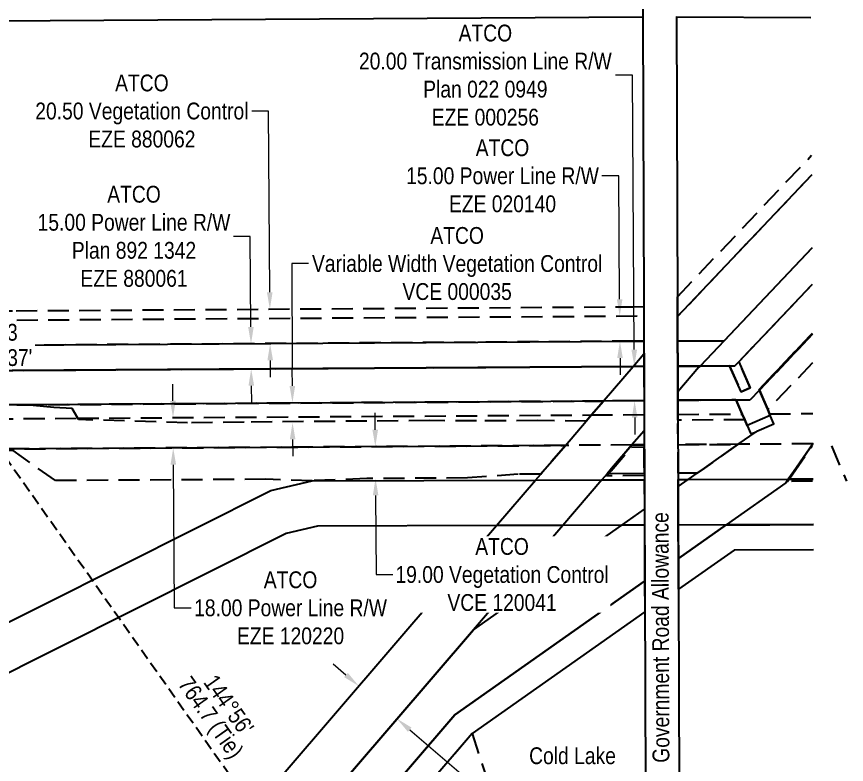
# Model space of a CAD drawing. Extents: x 516054 to 518684, y 6058562 to 6061257.
# Drawn here: x 516584.7 to 517077.9, y 6059851 to 6060295.7 of the extents above; entities that cross this region are included whole.
import ezdxf
from ezdxf.enums import TextEntityAlignment as Align

# ---------------------------------------------------------------- set-up
doc = ezdxf.new("R2010")
doc.units = 0
doc.header["$LTSCALE"] = 5
doc.header["$PDSIZE"] = 0.5
for name, pattern in [('foc-ACCESSROAD', [3.75, 2.5, -1.25]), ('foc-FLOWLINE', [3.75, 2.5, -1.25]), ('foc-TIELINE', [1.875, 1.25, -0.625])]:
    doc.linetypes.add(name, pattern=pattern)
doc.layers.get('Defpoints').update_dxf_attribs({"color": 9})
for name, color, linetype in [('F-EZE', 190, 'foc-FLOWLINE'), ('F-RW', 190, 'Continuous'), ('F-VCE', 190, 'foc-FLOWLINE'), ('F-WS', 190, 'foc-ACCESSROAD'), ('L-BD', 7, 'Continuous'), ('L-BD1', 253, 'Continuous'), ('L-ROAD-T', 7, 'Continuous'), ('L-SEC', 7, 'Continuous'), ('L-TIE', 7, 'foc-TIELINE'), ('VCE', 7, 'Continuous')]:
    doc.layers.add(name, color=color, linetype=linetype)
for name, color, linetype, lineweight in [('F-EZE-T', 190, 'Continuous', 9), ('F-RW-T', 190, 'Continuous', 9), ('F-VCE-T', 190, 'Continuous', 9)]:
    doc.layers.add(name, color=color, linetype=linetype, lineweight=lineweight)
doc.styles.add('80CG', font='ARIALN.TTF', dxfattribs={"height": 10})
doc.styles.add('80L', font='ARIALN.TTF', dxfattribs={"height": 10})
doc.dimstyles.new('Compass 5 000', dxfattribs={"dimscale": 5, "dimtxt": 9, "dimasz": 2, "dimexe": 0.2, "dimexo": 0.0625, "dimgap": 0.5, "dimtad": 0, "dimtih": 1, "dimtoh": 1, "dimzin": 0, "dimdsep": 46, "dimtxsty": '80CG', "dimcen": 0.1, "dimse1": 1, "dimse2": 1, "dimclrd": 256, "dimclrt": 256, "dimaunit": 1, "dimadec": 4, "dimazin": 0, "dimtfac": 0.06, "dimtofl": 0, "dimtmove": 0, "dimatfit": 1, "dimfxl": 0.2, "dimtolj": 1, "dimtzin": 0, "dimlwd": -1, "dimarcsym": 0})

# ---------------------------------------------------------------- blocks, each defined once
blk = doc.blocks.new('*D373')
at = {"layer": 'Defpoints', "color": 0, "transparency": 16777216}
for p in [(516856.83, 6060087.09), (516951.89, 6060087.71), (516856.97, 6060066.61)]:
    blk.add_point(p, dxfattribs=at)
at = {"layer": 'F-EZE-T', "transparency": 16777216}
for p, q in [((516950.75, 6060260.83), (516940.75, 6060260.83)), ((516951.83, 6060097.71), (516950.75, 6060260.83)), ((516952.09, 6060057.23), (516952.16, 6060047.23))]:
    blk.add_line(p, q, dxfattribs=at)
for points in [[(516953.49, 6060097.72), (516950.16, 6060097.7), (516951.89, 6060087.71)], [(516953.76, 6060057.24), (516950.43, 6060057.22), (516952.03, 6060067.23)]]:
    blk.add_solid(points, dxfattribs=at)
at = {"layer": 'F-EZE-T', "transparency": 16777216, "insert": (516863.33, 6060260.83), "char_height": 10, "attachment_point": 5, "style": '80CG'}
blk.add_mtext('\\A1;ATCO\\P20.00 Transmission Line R/W\\PPlan 022 0949\\PEZE 000256', dxfattribs=at)
blk = doc.blocks.new('*D374')
at = {"layer": 'Defpoints', "color": 0, "transparency": 16777216}
for p in [(516928.11, 6060117.53), (516943.21, 6060117.63), (516928.21, 6060102.55)]:
    blk.add_point(p, dxfattribs=at)
at = {"layer": 'F-EZE-T', "transparency": 16777216}
for p, q in [((516942.66, 6060200.98), (516932.66, 6060200.98)), ((516943.14, 6060127.63), (516942.66, 6060200.98)), ((516943.37, 6060092.65), (516943.44, 6060082.65))]:
    blk.add_line(p, q, dxfattribs=at)
for points in [[(516944.81, 6060127.64), (516941.47, 6060127.62), (516943.21, 6060117.63)], [(516945.04, 6060092.66), (516941.71, 6060092.64), (516943.31, 6060102.65)]]:
    blk.add_solid(points, dxfattribs=at)
at = {"layer": 'F-EZE-T', "transparency": 16777216, "insert": (516873.52, 6060200.98), "char_height": 10, "attachment_point": 5, "style": '80CG'}
blk.add_mtext('\\A1;ATCO\\P15.00 Power Line R/W\\PEZE 020140', dxfattribs=at)
blk = doc.blocks.new('*D375')
at = {"layer": 'Defpoints', "color": 0, "transparency": 16777216}
for p in [(516774.19, 6060057.84), (516677.8, 6060039.23), (516774.31, 6060039.85)]:
    blk.add_point(p, dxfattribs=at)
at = {"layer": 'F-EZE-T', "transparency": 16777216}
for p, q in [((516677.62, 6060067.22), (516677.56, 6060077.22)), ((516677.86, 6060029.23), (516678.41, 6059944.09)), ((516678.41, 6059944.09), (516688.41, 6059944.09))]:
    blk.add_line(p, q, dxfattribs=at)
for points in [[(516679.29, 6060067.23), (516675.95, 6060067.21), (516677.69, 6060057.22)], [(516679.53, 6060029.24), (516676.2, 6060029.22), (516677.8, 6060039.23)]]:
    blk.add_solid(points, dxfattribs=at)
at = {"layer": 'F-EZE-T', "transparency": 16777216, "insert": (516747.55, 6059944.09), "char_height": 10, "attachment_point": 5, "style": '80CG'}
blk.add_mtext('\\A1;ATCO\\P18.00 Power Line R/W\\PEZE 120220', dxfattribs=at)
blk = doc.blocks.new('*D377')
at = {"layer": 'Defpoints', "color": 0, "transparency": 16777216}
for p in [(516724.05, 6060101.18), (516781.6, 6060101.56), (516781.7, 6060086.59)]:
    blk.add_point(p, dxfattribs=at)
at = {"layer": 'F-EZE-T', "transparency": 16777216}
for p, q in [((516723.63, 6060164.99), (516713.63, 6060164.99)), ((516723.99, 6060111.18), (516723.63, 6060164.99)), ((516724.22, 6060076.21), (516724.29, 6060066.21))]:
    blk.add_line(p, q, dxfattribs=at)
for points in [[(516725.66, 6060111.19), (516722.32, 6060111.17), (516724.05, 6060101.18)], [(516725.89, 6060076.22), (516722.55, 6060076.2), (516724.15, 6060086.21)]]:
    blk.add_solid(points, dxfattribs=at)
at = {"layer": 'F-EZE-T', "transparency": 16777216, "insert": (516654.49, 6060164.99), "char_height": 10, "attachment_point": 5, "style": '80CG'}
blk.add_mtext('\\A1;ATCO\\P15.00 Power Line R/W\\PPlan 892 1342\\PEZE 880061', dxfattribs=at)
blk = doc.blocks.new('*D378')
at = {"layer": 'Defpoints', "color": 0, "transparency": 16777216}
for p in [(516735.25, 6060121.74), (516759.68, 6060121.9), (516759.82, 6060101.42)]:
    blk.add_point(p, dxfattribs=at)
at = {"layer": 'F-EZE-T', "transparency": 16777216}
for p, q in [((516734.47, 6060239.49), (516724.47, 6060239.49)), ((516735.19, 6060131.74), (516734.47, 6060239.49)), ((516735.45, 6060091.26), (516735.52, 6060081.26))]:
    blk.add_line(p, q, dxfattribs=at)
for points in [[(516736.85, 6060131.75), (516733.52, 6060131.73), (516735.25, 6060121.74)], [(516737.12, 6060091.27), (516733.79, 6060091.25), (516735.39, 6060101.26)]]:
    blk.add_solid(points, dxfattribs=at)
at = {"layer": 'F-EZE-T', "transparency": 16777216, "insert": (516659.18, 6060239.49), "char_height": 10, "attachment_point": 5, "style": '80CG'}
blk.add_mtext('\\A1;ATCO\\P20.50 Vegetation Control\\PEZE 880062', dxfattribs=at)
blk = doc.blocks.new('*D385')
at = {"layer": 'Defpoints', "color": 0, "transparency": 16777216}
for p in [(516810.79, 6059878.2), (516600.67, 6059679.23), (516623.38, 6059659.74)]:
    blk.add_point(p, dxfattribs=at)
at = {"layer": 'F-RW-T', "transparency": 16777216}
for p, q in [((516780.49, 6059904.2), (516772.9, 6059910.71)), ((516818.38, 6059871.69), (516865.67, 6059831.13)), ((516865.67, 6059831.13), (516875.67, 6059831.13))]:
    blk.add_line(p, q, dxfattribs=at)
for points in [[(516781.58, 6059905.47), (516779.41, 6059902.94), (516788.08, 6059897.69)], [(516819.47, 6059872.96), (516817.3, 6059870.43), (516810.79, 6059878.2)]]:
    blk.add_solid(points, dxfattribs=at)
at = {"layer": 'F-RW-T', "transparency": 16777216, "insert": (516915.14, 6059831.13), "char_height": 10, "attachment_point": 5, "style": '80CG'}
blk.add_mtext('\\A1;Cold Lake\\P30.00 P/L R/W\\PPlan 842 2501\\PPLA 860288', dxfattribs=at)
blk = doc.blocks.new('*D369')
at = {"layer": 'Defpoints', "color": 0, "transparency": 16777216}
for p in [(516805.25, 6060066.42), (516748.73, 6060054.27), (516805.32, 6060054.58)]:
    blk.add_point(p, dxfattribs=at)
at = {"layer": 'F-VCE-T', "transparency": 16777216}
for p, q in [((516758.22, 6060148.81), (516748.22, 6060148.81)), ((516748.22, 6060148.81), (516748.56, 6060086.11)), ((516748.61, 6060076.11), (516748.56, 6060086.11)), ((516748.79, 6060044.27), (516748.84, 6060034.27))]:
    blk.add_line(p, q, dxfattribs=at)
for points in [[(516750.28, 6060076.12), (516746.95, 6060076.1), (516748.67, 6060066.11)], [(516750.45, 6060044.28), (516747.12, 6060044.26), (516748.73, 6060054.27)]]:
    blk.add_solid(points, dxfattribs=at)
at = {"layer": 'F-VCE-T', "transparency": 16777216, "insert": (516846.56, 6060148.81), "char_height": 10, "attachment_point": 5, "style": '80CG'}
blk.add_mtext('\\A1;ATCO\\PVariable Width Vegetation Control\\PVCE 000035', dxfattribs=at)
blk = doc.blocks.new('*D410')
at = {"layer": 'Defpoints', "color": 0, "linetype": 'Continuous', "transparency": 16777216}
for p in [(516830.8, 6060040.21), (516798.05, 6060020.99), (516830.92, 6060021.2)]:
    blk.add_point(p, dxfattribs=at)
at = {"layer": 'F-VCE-T', "transparency": 16777216}
for p, q in [((516797.86, 6060050), (516797.8, 6060060)), ((516798.11, 6060010.99), (516798.41, 6059963.9)), ((516798.41, 6059963.9), (516808.41, 6059963.9))]:
    blk.add_line(p, q, dxfattribs=at)
at = {"layer": 'F-VCE-T', "linetype": 'Continuous', "transparency": 16777216}
for points in [[(516799.53, 6060050.01), (516796.2, 6060049.99), (516797.93, 6060040)], [(516799.78, 6060011), (516796.45, 6060010.98), (516798.05, 6060020.99)]]:
    blk.add_solid(points, dxfattribs=at)
at = {"layer": 'F-VCE-T', "linetype": 'Continuous', "transparency": 16777216, "insert": (516873.26, 6059963.9), "char_height": 10, "attachment_point": 5, "style": '80CG', "bg_fill": 3, "box_fill_scale": 1.1, "bg_fill_color": 256, "bg_fill_true_color": 13158600, "bg_fill_transparency": 0}
blk.add_mtext('\\A1;ATCO\\P19.00 Vegetation Control\\PVCE 120041', dxfattribs=at)

msp = doc.modelspace()

# ---------------------------------------------------------------- linework, layer by layer
at = {"layer": 'F-EZE'}
for points in [[(517057.314, 6060201.511), (516977.577, 6060117.361), (516977.536, 6060129.088), (517057.256, 6060213.22)], [(517057.783, 6060106.831), (517026.207, 6060073.514), (517020.605, 6060067.579), (517012.434, 6060067.539), (516991.098, 6060067.638), (516977.751, 6060067.622), (516977.734, 6060072.57), (516977.68, 6060087.854), (516990.985, 6060087.929), (517008.491, 6060088.029), (517015.325, 6060072.585), (517020.795, 6060075.005), (517013.984, 6060090.425), (517057.637, 6060136.453)], [(516551.219, 6060085.072), (516951.21, 6060087.71), (516957.572, 6060087.752), (516957.572, 6060087.752), (516957.644, 6060067.261), (516951.344, 6060067.268), (516933.521, 6060067.101), (516589.88, 6060064.837), (516551.356, 6060064.614)], [(516551.409, 6060056.421), (516621.044, 6060056.864), (516926.414, 6060058.82), (516957.673, 6060059.021), (516957.706, 6060049.463), (516957.736, 6060041.021), (516950.424, 6060040.974), (516910.882, 6060040.721), (516533.224, 6060038.303)], [(517058.106, 6060041.664), (517057.976, 6060041.663), (517013.566, 6060041.378), (516977.843, 6060041.149), (516977.792, 6060055.767), (516977.78, 6060059.151), (517015.995, 6060059.391), (517017.477, 6060055.994), (517018.949, 6060052.616), (517021.142, 6060047.561), (517024.199, 6060048.89), (517024.681, 6060049.164), (517034.865, 6060053.59), (517032.659, 6060058.581), (517032.261, 6060059.502), (517058.017, 6060059.665)]]:
    msp.add_lwpolyline(points, dxfattribs=at)
at = {"layer": 'F-EZE', "linetype": 'Continuous'}
for points in [[(517057.637, 6060136.453), (517013.984, 6060090.425), (517020.795, 6060075.005), (517015.325, 6060072.585), (517008.491, 6060088.029), (516990.985, 6060087.929), (516977.68, 6060087.854), (516977.628, 6060102.827), (517005.272, 6060102.962), (517057.529, 6060158.125)], [(517057.783, 6060106.831), (517026.207, 6060073.514), (517031.195, 6060061.975), (517032.261, 6060059.502), (517032.659, 6060058.581), (517018.949, 6060052.616), (517017.477, 6060055.994), (517015.995, 6060059.391), (517012.434, 6060067.539), (516991.098, 6060067.638), (516977.751, 6060067.622), (516977.734, 6060072.57), (516977.68, 6060087.854), (516990.985, 6060087.929), (517008.491, 6060088.029), (517011.673, 6060088.091), (517013.984, 6060090.425), (517057.637, 6060136.453)], [(516551.219, 6060085.072), (516951.21, 6060087.71), (516957.572, 6060087.752), (516957.644, 6060067.261), (516951.344, 6060067.268), (516933.521, 6060067.101), (516589.88, 6060064.837), (516551.356, 6060064.614)]]:
    msp.add_lwpolyline(points, dxfattribs=at)
at = {"layer": 'F-EZE'}
for points in [[(516551.126, 6060100.046), (516536.148, 6060099.962), (516536.036, 6060117.85), (516536.019, 6060120.45), (516550.998, 6060120.535), (516584.488, 6060120.755), (516950.992, 6060123.181), (516957.449, 6060123.216), (516957.468, 6060117.727), (516957.52, 6060102.727), (516951.116, 6060102.689), (516551.126, 6060100.046)], [(516566.012, 6060118.045), (516566.028, 6060115.137), (516957.468, 6060117.727), (516957.521, 6060102.727), (516951.116, 6060102.69), (516551.125, 6060100.046), (516551.098, 6060104.529), (516544.875, 6060104.487), (516544.834, 6060110.483), (516551.064, 6060110.526), (516551.02, 6060117.947), (516566.012, 6060118.045)]]:
    msp.add_lwpolyline(points, close=True, dxfattribs=at)
at = {"layer": 'F-EZE', "linetype": 'Continuous'}
msp.add_lwpolyline([(516536.036, 6060117.85), (516536.148, 6060099.962), (516551.126, 6060100.046), (516951.116, 6060102.689), (516957.52, 6060102.727), (516957.547, 6060095.082), (516957.572, 6060087.752), (516951.21, 6060087.71), (516551.219, 6060085.072), (516536.222, 6060084.97), (516524.25, 6060084.889), (516524.354, 6060067.561), (516518.336, 6060067.514), (516518.235, 6060086.01), (516521.217, 6060090.408), (516521.051, 6060117.756), (516536.036, 6060117.85)], close=True, dxfattribs=at)
at = {"layer": 'F-RW'}
for points in [[(517057.529, 6060158.125), (517005.272, 6060102.962), (516990.985, 6060087.929), (516990.285, 6060087.185), (516977.734, 6060072.57), (516977.68, 6060087.854), (516977.628, 6060102.827), (516977.577, 6060117.361), (517057.314, 6060201.514)], [(517058.105, 6060041.849), (517057.976, 6060041.663), (517046.45, 6060025.089), (517043.308, 6060020.571), (517041.898, 6060018.544), (517006.403, 6059993.476), (516978.079, 6059973.473), (516978.01, 6059993.394), (516977.93, 6060016.203), (516983.866, 6060020.397), (516989.171, 6060024.145), (516993.567, 6060027.25), (517013.566, 6060041.378), (517024.199, 6060048.89), (517024.681, 6060049.164), (517034.865, 6060053.59), (517032.659, 6060058.581), (517032.261, 6060059.502), (517031.195, 6060061.975), (517026.207, 6060073.514), (517026, 6060074.014), (517057.78, 6060107.55)], [(516521.691, 6059587.205), (516869.996, 6059993.072), (516893.212, 6060020.128), (516896.21, 6060023.622), (516897.507, 6060025.133), (516910.882, 6060040.721), (516923.187, 6060055.059), (516926.414, 6060058.82), (516933.521, 6060067.101), (516933.957, 6060067.61), (516951.21, 6060087.71), (516957.547, 6060095.082), (516957.572, 6060087.752), (516957.644, 6060067.261), (516957.673, 6060059.021), (516957.706, 6060049.463), (516950.424, 6060040.974), (516938.349, 6060026.896), (516935.709, 6060023.819), (516932.645, 6060020.245), (516909.44, 6059993.189), (516856.212, 6059931.132), (516544.475, 6059567.747)], [(516555.721, 6059923.613), (516735.736, 6060013.869), (516760.353, 6060019.734), (516893.212, 6060020.128), (516932.645, 6060020.245), (516957.808, 6060020.32), (516957.869, 6060002.803), (516957.869, 6060002.803), (516957.902, 6059993.334), (516944.38, 6059993.293), (516909.44, 6059993.189), (516869.996, 6059993.072), (516763.563, 6059992.758), (516745.034, 6059988.343), (516563.563, 6059897.357)], [(517058.344, 6059993.63), (517006.403, 6059993.476), (516978.01, 6059993.394), (516977.93, 6060016.203), (516977.916, 6060020.379), (516983.866, 6060020.397), (517043.308, 6060020.571), (517058.21, 6060020.615)], [(517058.418, 6059978.64), (517011.185, 6059978.5), (516978.143, 6059955.165), (516978.079, 6059973.474), (517006.404, 6059993.477), (517032.503, 6059993.553), (517058.344, 6059993.629)]]:
    msp.add_lwpolyline(points, dxfattribs=at)
for points in [[(516382.549, 6058682.785), (516357.521, 6058682.661), (516378.236, 6059165.189), (516432.483, 6059358.294), (516434.122, 6059361.702), (516450.59, 6059395.936), (516495.345, 6059489.153), (516518.819, 6059537.86), (516544.475, 6059567.747), (516856.212, 6059931.132), (516944.38, 6059993.293), (516957.869, 6060002.803), (516957.902, 6059993.334), (516958.019, 6059960.086), (516845.259, 6059880.596), (516539.457, 6059524.28), (516522.701, 6059489.34), (516455.698, 6059349.657), (516403.011, 6059161.43), (516382.549, 6058682.785)], [(516397.559, 6058682.859), (516382.549, 6058682.785), (516403.011, 6059161.43), (516455.698, 6059349.657), (516522.701, 6059489.34), (516539.457, 6059524.281), (516845.259, 6059880.597), (516958.019, 6059960.086), (516958.083, 6059941.788), (516855.421, 6059869.418), (516552.12, 6059516.016), (516539.383, 6059489.454), (516469.782, 6059344.354), (516417.915, 6059159.058), (516397.559, 6058682.859)]]:
    msp.add_lwpolyline(points, close=True, dxfattribs=at)
at = {"layer": 'F-VCE'}
for points in [[(517057.868, 6060089.797), (517031.195, 6060061.975), (517026.207, 6060073.514), (517026, 6060074.014), (517057.78, 6060107.55)], [(517057.82, 6060019.396), (517042.959, 6060019.352), (517046.099, 6060023.868), (517057.619, 6060040.434), (517057.718, 6060040.434)], [(517068.976, 6060040.506), (517076.313, 6060023.254), (517077.929, 6060019.455)]]:
    msp.add_lwpolyline(points, dxfattribs=at)
for points in [[(516926.414, 6060058.82), (516923.187, 6060055.059), (516894.359, 6060055.477), (516858.021, 6060055.28), (516830.336, 6060055.498), (516719.941, 6060054.532), (516686.32, 6060054.181), (516621.496, 6060056.064), (516621.044, 6060056.864), (516617.783, 6060062.632), (516606.922, 6060063.252), (516589.88, 6060064.837), (516584.916, 6060064.808), (516933.521, 6060067.101), (516933.521, 6060067.101), (516926.414, 6060058.82)], [(517012.207, 6060068.06), (517012.434, 6060067.539), (517015.995, 6060059.391), (517017.477, 6060055.994), (516977.792, 6060055.767), (516977.78, 6060059.151), (516977.751, 6060067.622), (516991.098, 6060067.638), (517012.207, 6060068.06)], [(516896.21, 6060023.622), (516882.78, 6060023.537), (516852.794, 6060021.345), (516792.795, 6060020.96), (516760.353, 6060019.734), (516732.796, 6060020.576), (516607.799, 6060019.776), (516582.685, 6060037.616), (516542.686, 6060037.359), (516537.801, 6060019.327), (516532.607, 6060019.345), (516532.851, 6060026.836), (516533.224, 6060038.303), (516910.882, 6060040.721), (516897.507, 6060025.133), (516896.21, 6060023.622)], [(516989.171, 6060024.145), (516977.902, 6060024.145), (516977.843, 6060041.149), (517013.566, 6060041.378), (516993.567, 6060027.25), (516989.171, 6060024.145)], [(516957.488, 6060022.795), (516935.413, 6060022.598), (516938.052, 6060025.674), (516950.12, 6060039.745), (516957.429, 6060039.792), (516957.488, 6060022.795)]]:
    msp.add_lwpolyline(points, close=True, dxfattribs=at)
at = {"layer": 'F-WS'}
msp.add_lwpolyline([(516962.784, 6058685.701), (516397.559, 6058682.859), (516404.048, 6058834.662), (516417.915, 6059159.058), (516420.925, 6059169.811), (516469.782, 6059344.354), (516539.383, 6059489.454), (516552.12, 6059516.016), (516855.421, 6059869.418), (516959.436, 6059554.055), (516959.651, 6059492.346), (516962.784, 6058685.701)], close=True, dxfattribs=at)
at = {"layer": 'L-SEC'}
for p, q in [((516956.332, 6060395.6), (516956.847, 6060295.6)), ((516153.804, 6060290.354), (516956.847, 6060295.6)), ((516956.847, 6060295.6), (516959.652, 6059492.345)), ((516976.964, 6060295.671), (516979.768, 6059492.416)), ((516976.965, 6060295.518), (517056.85, 6060295.191))]:
    msp.add_line(p, q, dxfattribs=at)
at = {"layer": 'L-TIE'}
msp.add_line((516959.652, 6059492.345), (516519.312, 6060117.052), dxfattribs=at)
at = {"layer": 'VCE'}
msp.add_lwpolyline([(516957.795, 6060024.016), (516935.709, 6060023.819), (516938.349, 6060026.896), (516950.424, 6060040.974), (516957.736, 6060041.021), (516957.795, 6060024.016)], close=True, dxfattribs=at)
msp.add_lwpolyline([(517058.21, 6060020.615), (517043.308, 6060020.571), (517046.45, 6060025.089), (517057.976, 6060041.663), (517058.106, 6060041.664)], dxfattribs=at)

# ---------------------------------------------------------------- texts
at = {"layer": 'L-BD', "linetype": 'Continuous', "style": '80L'}
for s, height, p in [('764.7 (Tie)', 9.99501, (516699.235, 6059878.278)), ("144°56'", 9.995, (516710.876, 6059886.483))]:
    msp.add_text(s, height=height, rotation=305.179, dxfattribs=at).set_placement(p, align=Align.MIDDLE)
at = {"layer": 'L-ROAD-T', "style": '80L'}
msp.add_text('Government Road Allowance', height=10, rotation=90.20003, dxfattribs=at).set_placement((516967.464, 6059926.505), align=Align.MIDDLE_CENTER)

# ---------------------------------------------------------------- dimensions: what is measured, and where the dimension line sits
at = {"layer": 'F-EZE-T'}
for base, p1, p2, angle, text, picture, middle in [((516951.892, 6060087.713), (516856.968, 6060066.607), (516856.833, 6060087.087), 90.37772, 'ATCO\\P20.00 Transmission Line R/W\\PPlan 022 0949\\PEZE 000256', '*D373', (516863.33, 6060260.827)), ((516943.207, 6060117.632), (516928.209, 6060102.548), (516928.11, 6060117.533), 90.37903, 'ATCO\\P15.00 Power Line R/W\\PEZE 020140', '*D374', (516873.515, 6060200.98)), ((516677.801, 6060039.229), (516774.195, 6060057.836), (516774.31, 6060039.846), 270.36675, 'ATCO\\P18.00 Power Line R/W\\PEZE 120220', '*D375', (516747.55, 6059944.089))]:
    dim = msp.add_linear_dim(base=base, p1=p1, p2=p2, angle=angle, text=text, dimstyle='Compass 5 000', dxfattribs=at)
    dim.commit()
    dim.dimension.update_dxf_attribs({"geometry": picture, "text_midpoint": middle, "dimtype": 161})
at = {"layer": 'F-RW-T'}
dim = msp.add_linear_dim(base=(516810.793, 6059878.205), p1=(516600.667, 6059679.226), p2=(516623.38, 6059659.741), angle=319.37465, text='Cold Lake\\P30.00 P/L R/W\\PPlan 842 2501\\PPLA 860288', dimstyle='Compass 5 000', dxfattribs=at)
dim.commit()
dim.dimension.update_dxf_attribs({"geometry": '*D385', "text_midpoint": (516915.144, 6059831.125), "dimtype": 161})
at = {"layer": 'F-VCE-T'}
dim = msp.add_linear_dim(base=(516748.733, 6060054.273), p1=(516805.251, 6060066.416), p2=(516805.316, 6060054.58), angle=270.31098, text='ATCO\\PVariable Width Vegetation Control\\PVCE 000035', dimstyle='Compass 5 000', override={"dimtmove": 1}, dxfattribs=at)
dim.commit()
dim.dimension.update_dxf_attribs({"geometry": '*D369', "text_midpoint": (516753.26, 6060148.808), "dimtype": 161})

# ---------------------------------------------------------------- next in the draw order: texts
at = {"layer": 'L-BD1', "linetype": 'Continuous', "insert": (516574.233, 6060112.976), "char_height": 9.99501, "width": 39.81679, "attachment_point": 2, "line_spacing_factor": 0.90221, "style": '80L', "bg_fill": 3, "box_fill_scale": 1.15, "bg_fill_color": 256, "bg_fill_true_color": 256, "bg_fill_transparency": 0}
msp.add_mtext("27.3 359°37'", dxfattribs=at)

# ---------------------------------------------------------------- next in the draw order: dimensions: what is measured, and where the dimension line sits
at = {"layer": 'F-VCE-T', "linetype": 'Continuous'}
dim = msp.add_linear_dim(base=(516798.048, 6060020.994), p1=(516830.801, 6060040.208), p2=(516830.923, 6060021.205), angle=270.36718, text='ATCO\\P19.00 Vegetation Control\\PVCE 120041', dimstyle='Compass 5 000', override={"dimtfill": 1}, dxfattribs=at)
dim.commit()
dim.dimension.update_dxf_attribs({"geometry": '*D410', "text_midpoint": (516873.257, 6059963.902), "dimtype": 161})

# ---------------------------------------------------------------- next in the draw order: dimensions: what is measured, and where the dimension line sits
at = {"layer": 'F-EZE-T'}
for base, p1, p2, angle, text, picture, middle in [((516735.252, 6060121.74), (516759.816, 6060101.424), (516759.68, 6060121.902), 90.37925, 'ATCO\\P20.50 Vegetation Control\\PEZE 880062', '*D378', (516659.175, 6060239.495)), ((516724.054, 6060101.181), (516781.698, 6060086.591), (516781.599, 6060101.561), 90.37852, 'ATCO\\P15.00 Power Line R/W\\PPlan 892 1342\\PEZE 880061', '*D377', (516654.492, 6060164.991))]:
    dim = msp.add_linear_dim(base=base, p1=p1, p2=p2, angle=angle, text=text, dimstyle='Compass 5 000', dxfattribs=at)
    dim.commit()
    dim.dimension.update_dxf_attribs({"geometry": picture, "text_midpoint": middle, "dimtype": 161})

doc.saveas('drawing.dxf')
